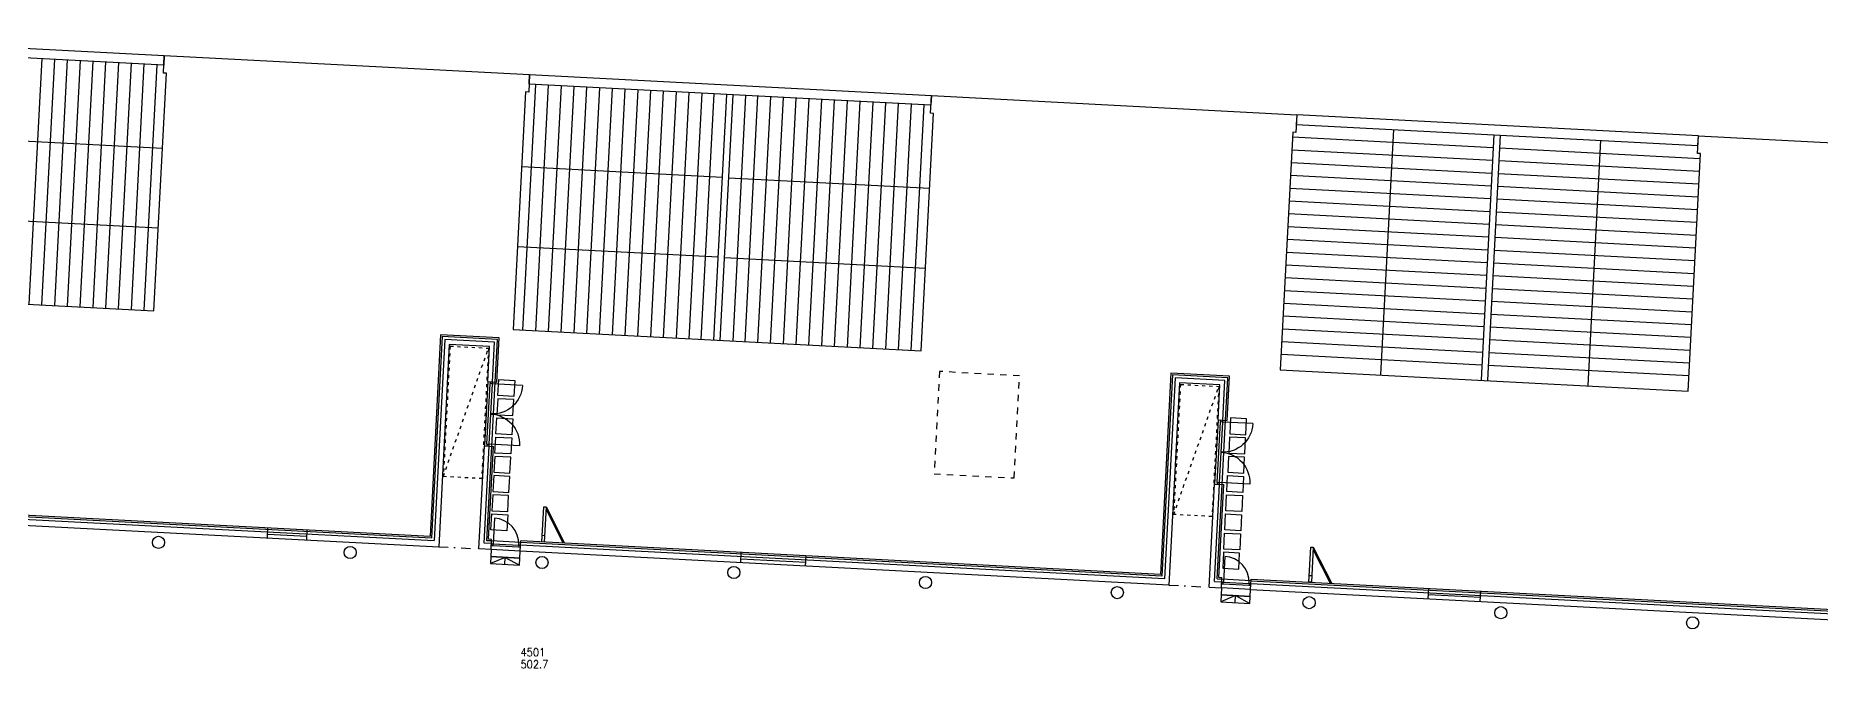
# Model space of a CAD drawing. Extents: x -405 to 153754, y -2585 to 66147.
# Drawn here: x 62910 to 118671, y 39379 to 59148 of the extents above; entities that cross this region are included whole.
import ezdxf

# ---------------------------------------------------------------- set-up
doc = ezdxf.new("R2010")
doc.units = 0
doc.header["$LTSCALE"] = 100
doc.header["$MEASUREMENT"] = 0
for name, pattern in [('KEL', [2.25, 1, -1.25]), ('KL', [4, 2, -2]), ('PKL', [7, 3, -2, 0, -2])]:
    doc.linetypes.add(name, pattern=pattern)
doc.layers.get('0').update_dxf_attribs({"linetype": 'CONTINUOUS'})
for name, color, linetype in [('ART1100T0', 7, 'CONTINUOUS'), ('ART1100T3', 7, 'CONTINUOUS'), ('ART1100TB', 7, 'CONTINUOUS'), ('M00402', 7, 'CONTINUOUS'), ('M06001', 7, 'CONTINUOUS'), ('M06037', 8, 'CONTINUOUS'), ('M06051', 3, 'CONTINUOUS')]:
    doc.layers.add(name, color=color, linetype=linetype)
doc.styles.get("Standard").update_dxf_attribs({"font": 'simplex.shx'})

# ---------------------------------------------------------------- blocks, each defined once
blk = doc.blocks.new('Apilari_01')
at = {"layer": 'M06001'}
blk.add_circle((0, 0), 0.5, dxfattribs=at)
blk = doc.blocks.new('TALOTIKKAAT')
for p, q in [((-38, 1100), (-673, 0)), ((-38, 1020), (-626, 0)), ((-38, 200), (38, 200))]:
    blk.add_line(p, q)
blk.add_lwpolyline([(-38, 0), (38, 0), (38, 1100), (-38, 1100)], close=True)
blk = doc.blocks.new('aioa_huone')
at = {"layer": 'ART1100T0', "width": 0.9}
blk.add_attdef('HNENUM', (56, 73), '', height=250, dxfattribs=at)
at = {"layer": 'ART1100T3', "width": 0.9}
blk.add_attdef('HNEALA', (56, -302), '', height=250, dxfattribs=at)

msp = doc.modelspace()

# ---------------------------------------------------------------- linework, layer by layer
at = {"layer": 'M00402'}
for p, q in [((62706, 50756), (63108, 58430)), ((63105, 50735), (63507, 58409)), ((63505, 50714), (63907, 58388)), ((63904, 50693), (64306, 58368)), ((64303, 50672), (64706, 58347)), ((64703, 50651), (65105, 58326)), ((65102, 50630), (65505, 58305)), ((65502, 50609), (65904, 58284)), ((65901, 50588), (66303, 58263)), ((66301, 50567), (66703, 58242)), ((78134, 49947), (78537, 57622)), ((78534, 49926), (78936, 57601)), ((78933, 49905), (79336, 57580)), ((79333, 49884), (79735, 57559)), ((79732, 49864), (80134, 57538)), ((80132, 49843), (80534, 57517)), ((80531, 49822), (80933, 57496)), ((80931, 49801), (81333, 57475)), ((81330, 49780), (81732, 57454)), ((81729, 49759), (82132, 57433)), ((82129, 49738), (82531, 57412)), ((82528, 49717), (82931, 57391)), ((82928, 49696), (83330, 57371)), ((83327, 49675), (83730, 57350)), ((83702, 49655), (84104, 57330)), ((84101, 49635), (84503, 57309)), ((84301, 49624), (84703, 57299)), ((84700, 49603), (85103, 57278)), ((85075, 49584), (85477, 57258)), ((85474, 49563), (85877, 57237)), ((85874, 49542), (86276, 57216)), ((86273, 49521), (86675, 57195)), ((86673, 49500), (87075, 57174)), ((87072, 49479), (87474, 57153)), ((87472, 49458), (87874, 57132)), ((87871, 49437), (88273, 57111)), ((88271, 49416), (88673, 57091)), ((88670, 49395), (89072, 57070)), ((89069, 49374), (89472, 57049)), ((89469, 49353), (89871, 57028)), ((89868, 49332), (90271, 57007)), ((90268, 49311), (90670, 56986)), ((60600, 55966), (66872, 55637)), ((102178, 55982), (108450, 55654)), ((105335, 56217), (104933, 48558)), ((108471, 56053), (108069, 48393)), ((108670, 56042), (108269, 48383)), ((111806, 55878), (111405, 48219)), ((102157, 55583), (108429, 55254)), ((108628, 55244), (114900, 54915)), ((108649, 55643), (114921, 55315)), ((84368, 54720), (78096, 55049)), ((84567, 54710), (90839, 54381)), ((102115, 54784), (108387, 54455)), ((102136, 55184), (108408, 54855)), ((108607, 54844), (114879, 54516)), ((102094, 54385), (108366, 54056)), ((108587, 54445), (114858, 54116)), ((102053, 53586), (108324, 53257)), ((102074, 53985), (108345, 53657)), ((108545, 53646), (114816, 53317)), ((108566, 54046), (114837, 53717)), ((60470, 53469), (66741, 53140)), ((102032, 53186), (108303, 52858)), ((108524, 53247), (114795, 52918)), ((84237, 52223), (77966, 52552)), ((102011, 52787), (108282, 52458)), ((108482, 52448), (114753, 52119)), ((108503, 52847), (114774, 52518)), ((84437, 52213), (90708, 51884)), ((101969, 51988), (108240, 51659)), ((101990, 52387), (108261, 52059)), ((108461, 52048), (114732, 51720)), ((101948, 51588), (108219, 51260)), ((108440, 51649), (114711, 51320)), ((101906, 50790), (108177, 50461)), ((101927, 51189), (108198, 50860)), ((108398, 50850), (114670, 50521)), ((108419, 51249), (114690, 50921)), ((101885, 50390), (108157, 50061)), ((108377, 50450), (114649, 50122)), ((101864, 49991), (108136, 49662)), ((108335, 49652), (114607, 49323)), ((108356, 50051), (114628, 49722)), ((101822, 49192), (108094, 48863)), ((101843, 49591), (108115, 49263)), ((108314, 49252), (114586, 48923)), ((108293, 48853), (114565, 48524)), ((77034, 48338), (76928, 46330)), ((77163, 46318), (77268, 48325)), ((99852, 47142), (99747, 45135)), ((99982, 45122), (100087, 47129)), ((78062, 43312), (77153, 43360)), ((100881, 42116), (99972, 42164))]:
    msp.add_line(p, q, dxfattribs=at)
at = {"layer": 'M00402', "linetype": 'KEL'}
for p, q in [((75860, 49446), (75647, 45381)), ((75647, 45381), (77058, 49383)), ((75860, 49446), (77058, 49383)), ((77058, 49383), (76845, 45318)), ((98679, 48250), (98466, 44185)), ((98466, 44185), (99877, 48187)), ((98679, 48250), (99877, 48187)), ((99877, 48187), (99664, 44122)), ((75647, 45381), (76845, 45318)), ((99664, 44122), (98466, 44185))]:
    msp.add_line(p, q, dxfattribs=at)
at = {"layer": 'M00402', "linetype": 'PKL'}
for p, q in [((75501, 43176), (76760, 43110)), ((98320, 41980), (99578, 41914))]:
    msp.add_line(p, q, dxfattribs=at)
at = {"layer": 'M00402'}
for points in [[(66913, 58231), (55438, 58832), (55041, 51253), (54742, 51268), (55154, 59148), (66928, 58531)], [(78343, 57932), (90895, 57274), (90880, 56975), (78327, 57633)], [(102294, 56377), (114847, 55719), (114862, 56018), (102310, 56676)], [(77377, 48400), (77877, 48374), (77851, 47874), (77351, 47900)], [(77320, 47301), (77819, 47275), (77845, 47774), (77346, 47801)], [(77315, 47201), (77814, 47175), (77788, 46676), (77288, 46702)], [(100745, 47175), (100246, 47201), (100220, 46702), (100719, 46676)], [(77283, 46602), (77783, 46576), (77756, 46077), (77257, 46103)], [(100714, 46576), (100215, 46602), (100188, 46103), (100688, 46077)], [(77226, 45504), (77725, 45478), (77751, 45977), (77252, 46003)], [(100683, 45977), (100183, 46003), (100157, 45504), (100656, 45477)], [(77194, 44905), (77694, 44878), (77720, 45378), (77220, 45404)], [(100625, 44878), (100126, 44904), (100152, 45404), (100651, 45378)], [(77163, 44305), (77662, 44279), (77688, 44778), (77189, 44805)], [(100594, 44279), (100094, 44305), (100120, 44805), (100620, 44778)], [(77631, 43680), (77131, 43706), (77158, 44205), (77657, 44179)], [(100562, 43680), (100063, 43706), (100089, 44205), (100588, 44179)], [(100531, 43081), (100031, 43107), (100058, 43606), (100557, 43580)], [(100526, 42981), (100026, 43007), (100000, 42508), (100499, 42481)]]:
    msp.add_lwpolyline(points, close=True, dxfattribs=at)
msp.add_lwpolyline([(55286, 51144), (66605, 50551), (66994, 57976), (66899, 57981), (66928, 58531), (78343, 57932), (78314, 57383), (78219, 57388), (77830, 49963), (90572, 49295), (90961, 56720), (90867, 56725), (90895, 57274), (102310, 56676), (102281, 56127), (102186, 56132), (101797, 48707), (114539, 48039), (114929, 55464), (114834, 55469), (114862, 56018), (126277, 55420)], dxfattribs=at)
at = {"layer": 'M00402', "linetype": 'KL'}
msp.add_lwpolyline([(90982, 45459), (93479, 45328), (93646, 48523), (91150, 48654)], close=True, dxfattribs=at)
at = {"layer": 'M06001'}
for p, q in [((75563, 49797), (75234, 43510)), ((75610, 49744), (75281, 43458)), ((75691, 49655), (75361, 43368)), ((77391, 49701), (75563, 49797)), ((77338, 49654), (75610, 49744)), ((77249, 49573), (75691, 49655)), ((77268, 48325), (77338, 49654)), ((77318, 48323), (77391, 49701)), ((75833, 49497), (75501, 43176)), ((77091, 49431), (75833, 49497)), ((77034, 48338), (77091, 49431)), ((77183, 48330), (77249, 49573)), ((98382, 48601), (98052, 42314)), ((98429, 48548), (98100, 42262)), ((100209, 48505), (98382, 48601)), ((100157, 48458), (98429, 48548)), ((77034, 48338), (77318, 48323)), ((98509, 48459), (98180, 42172)), ((98651, 48301), (98320, 41980)), ((100067, 48377), (98509, 48459)), ((99910, 48235), (98651, 48301)), ((99852, 47142), (99910, 48235)), ((100002, 47134), (100067, 48377)), ((100087, 47129), (100157, 48458)), ((100137, 47127), (100209, 48505)), ((99852, 47142), (100137, 47127)), ((76760, 43110), (76928, 46330)), ((76919, 43287), (77078, 46323)), ((76928, 46330), (77213, 46315)), ((77009, 43367), (77163, 46318)), ((77061, 43414), (77213, 46315)), ((99578, 41914), (99747, 45135)), ((99738, 42091), (99897, 45127)), ((99747, 45135), (100032, 45120)), ((99827, 42171), (99982, 45122)), ((99880, 42219), (100032, 45120)), ((56208, 44372), (75361, 43368)), ((56212, 44457), (75281, 43458)), ((56215, 44507), (75234, 43510)), ((56378, 44178), (75501, 43176)), ((70149, 43456), (70166, 43776)), ((70155, 43574), (71383, 43509)), ((71377, 43392), (71394, 43711)), ((77139, 43090), (76760, 43110)), ((77149, 43275), (76919, 43287)), ((77153, 43360), (77009, 43367)), ((77156, 43409), (77061, 43414)), ((77139, 43090), (77156, 43409)), ((78048, 43042), (78065, 43362)), ((98320, 41980), (78048, 43042)), ((98180, 42172), (78058, 43227)), ((98100, 42262), (78062, 43312)), ((98052, 42314), (78065, 43362)), ((84938, 42681), (84955, 43001)), ((84945, 42799), (86972, 42692)), ((86966, 42575), (86982, 42894)), ((99578, 41914), (99958, 41894)), ((99738, 42091), (99968, 42079)), ((99827, 42171), (99972, 42164)), ((99880, 42219), (99975, 42214)), ((99958, 41894), (99975, 42214)), ((100867, 41846), (100883, 42166)), ((100867, 41846), (121688, 40755)), ((100876, 42031), (121548, 40948)), ((100881, 42116), (121467, 41037)), ((100883, 42166), (121420, 41090)), ((106419, 41555), (106436, 41875)), ((108053, 41587), (106425, 41673)), ((108047, 41470), (108064, 41790))]:
    msp.add_line(p, q, dxfattribs=at)
at = {"layer": 'M06037'}
for p, q in [((77582, 42846), (77116, 42651)), ((77571, 42627), (77582, 42846)), ((77582, 42846), (78025, 42603)), ((100401, 41651), (99935, 41455)), ((100389, 41431), (100401, 41651)), ((100401, 41651), (100844, 41407))]:
    msp.add_line(p, q, dxfattribs=at)
for points in [[(77128, 42870), (78036, 42823), (78048, 43042), (77139, 43090)], [(77116, 42651), (78025, 42603), (78036, 42823), (77128, 42870)], [(99946, 41674), (100855, 41627), (100867, 41846), (99958, 41894)], [(99935, 41455), (100844, 41407), (100855, 41627), (99946, 41674)]]:
    msp.add_lwpolyline(points, close=True, dxfattribs=at)
at = {"layer": 'M06051'}
for p, q in [((77011, 46386), (77110, 48274)), ((77081, 46382), (77180, 48270)), ((77113, 48323), (77110, 48274)), ((77180, 48270), (77110, 48274)), ((77183, 48320), (77113, 48323)), ((77180, 48270), (77183, 48320)), ((78124, 48221), (77180, 48270)), ((99830, 45190), (99929, 47078)), ((99900, 45186), (99999, 47074)), ((99932, 47128), (99929, 47078)), ((99999, 47074), (99929, 47078)), ((100002, 47124), (99932, 47128)), ((99999, 47074), (100002, 47124)), ((100943, 47025), (99999, 47074)), ((77011, 46386), (77009, 46336)), ((77009, 46336), (77079, 46333)), ((77011, 46386), (77081, 46382)), ((77079, 46333), (77081, 46382)), ((78025, 46333), (77081, 46382)), ((99830, 45190), (99828, 45140)), ((99830, 45190), (99900, 45186)), ((99897, 45137), (99900, 45186)), ((100844, 45137), (99900, 45186)), ((99828, 45140), (99897, 45137)), ((77245, 44072), (77203, 43272)), ((77155, 43204), (77159, 43274)), ((77200, 43202), (77155, 43204)), ((77159, 43274), (77203, 43272)), ((77200, 43202), (77203, 43272)), ((78000, 43160), (77200, 43202)), ((77203, 43272), (78003, 43230)), ((78003, 43230), (78000, 43160)), ((78044, 43158), (78000, 43160)), ((78003, 43230), (78048, 43228)), ((78048, 43228), (78044, 43158)), ((100064, 42876), (100022, 42076)), ((99974, 42008), (99978, 42078)), ((100018, 42006), (99974, 42008)), ((99978, 42078), (100022, 42076)), ((100018, 42006), (100022, 42076)), ((100818, 41964), (100018, 42006)), ((100022, 42076), (100822, 42034)), ((100822, 42034), (100818, 41964)), ((100863, 41962), (100818, 41964)), ((100822, 42034), (100866, 42032)), ((100866, 42032), (100863, 41962))]:
    msp.add_line(p, q, dxfattribs=at)
at = {"layer": 'M06051', "extrusion": (0, 0, -1)}
for centre, major_axis in [((77180, 48270), (668, 668)), ((77081, 46382), (-668, 668)), ((99999, 47074), (668, 668)), ((99900, 45186), (-668, 668))]:
    msp.add_ellipse(centre, major_axis=major_axis, ratio=1, start_param=0.837758, end_param=2.408554, dxfattribs=at)
at = {"layer": 'M06051'}
for centre in [(77203, 43272), (100022, 42076)]:
    msp.add_ellipse(centre, major_axis=(-566, 566), ratio=1, start_param=3.874631, end_param=5.445427, dxfattribs=at)

# ---------------------------------------------------------------- block references
at = {"layer": 'ART1100TB', "linetype": 'KEL'}
msp.add_blockref('aioa_huone', (78003, 39681), dxfattribs=at).add_auto_attribs({'HNENUM': '4501', 'HNEALA': '502.7'})
at = {"layer": 'M06001', "xscale": 380, "yscale": 380, "zscale": 380}
for p in [(66747, 43314), (72738, 43000), (78730, 42686), (84722, 42372), (90714, 42058), (96706, 41744), (102697, 41430), (108689, 41116), (114681, 40802)]:
    msp.add_blockref('Apilari_01', p, dxfattribs=at)
at = {"layer": 'M06037', "xscale": -1}
for p, rotation in [((78764, 43325), 357.0000000001226), ((102731, 42069), 357.0000000001214)]:
    msp.add_blockref('TALOTIKKAAT', p, dxfattribs=dict(at, rotation=rotation))

doc.saveas('drawing.dxf')
